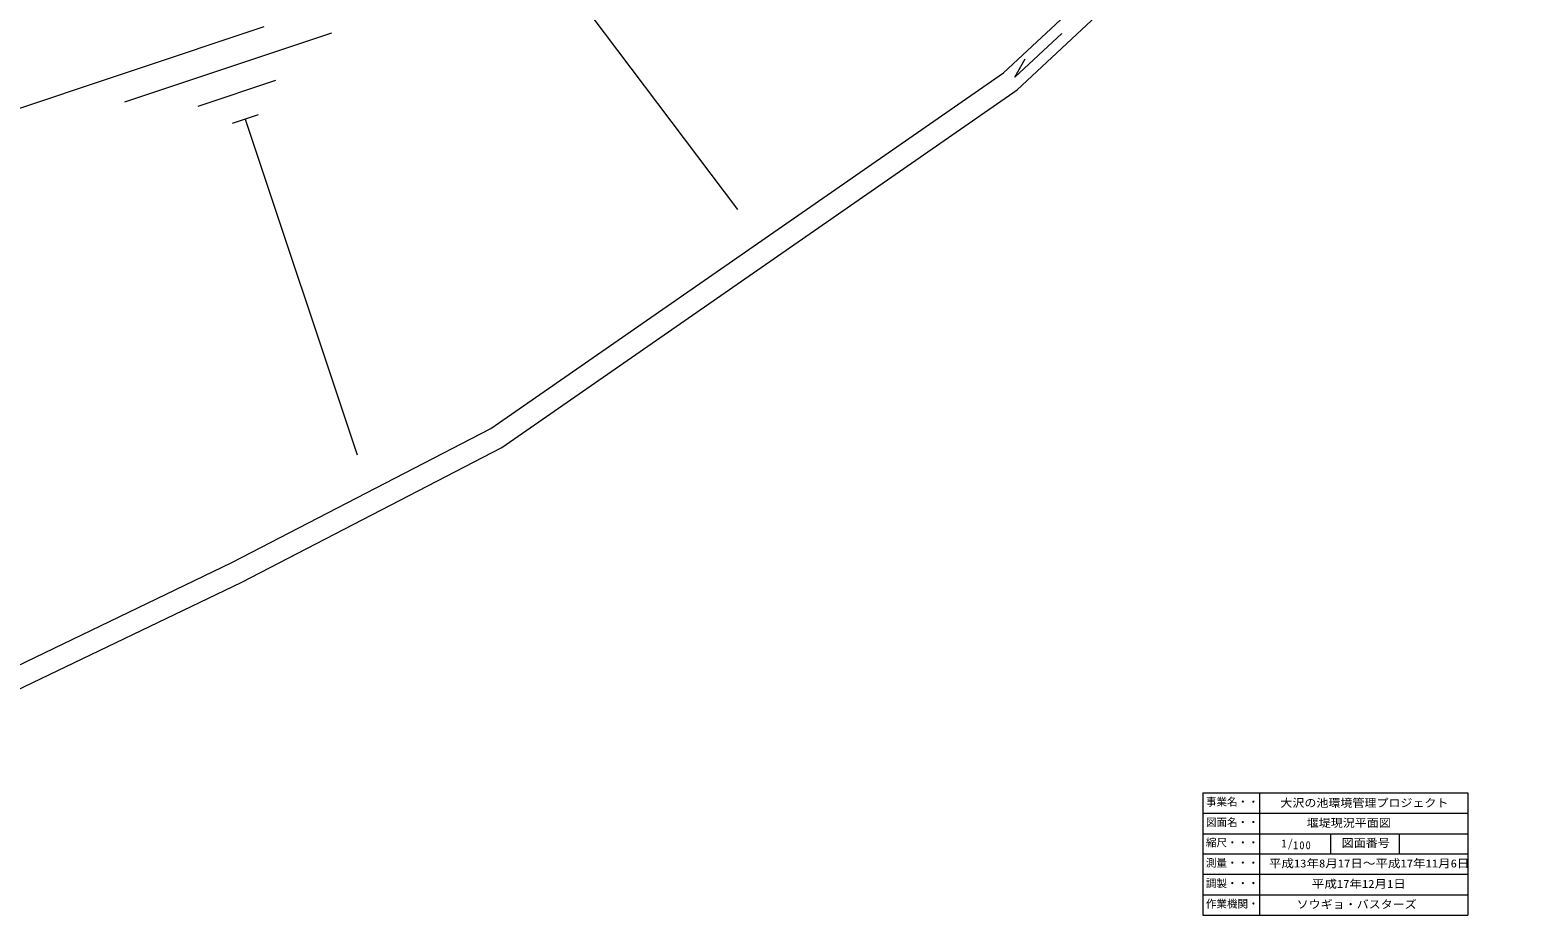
# Model space of a CAD drawing. Units: millimetres, scale not verified. Extents: x -62502 to 84947, y 238 to 108685.
# Drawn here: x 41368 to 82386, y 2956 to 27292 of the extents above; entities that cross this region are included whole.
import ezdxf
from ezdxf.enums import TextEntityAlignment as Align

# ---------------------------------------------------------------- set-up
doc = ezdxf.new("R2010")
doc.units = ezdxf.units.MM
doc.header["$LTSCALE"] = 100
doc.layers.add('0-0通り芯', color=4, linetype='Continuous', lineweight=13)
doc.styles.add('ＭＳ ゴシック', font='')
doc.styles.get('ＭＳ ゴシック').set_extended_font_data('MS Gothic')

msp = doc.modelspace()

# ---------------------------------------------------------------- linework, layer by layer
at = {"layer": '0-0通り芯', "color": 3}
for p, q in [((68132, 26110), (81975.1, 39064)), ((68510.1, 25642), (82385.5, 38626.4)), ((40192.1, 24840), (47812.1, 27380)), ((69732.2, 27196.5), (68445.6, 25992.5)), ((68445.6, 25992.5), (68726.6, 26493.8)), ((54035.1, 16331), (68132, 26110)), ((54345.3, 15816), (68510.1, 25642)), ((46923, 12648), (54035.1, 16331)), ((47191.1, 12111.2), (54345.3, 15816)), ((36890.1, 7822), (46923, 12648)), ((40973.4, 9120.3), (47191.1, 12111.2))]:
    msp.add_line(p, q, dxfattribs=at)
at = {"layer": '0-0通り芯'}
for p, q in [((55415.9, 29524.6), (60822.5, 22352.6)), ((49658.7, 27205), (43966.6, 25307.6)), ((48117.1, 25900.5), (45982.6, 25189)), ((47642.8, 24951.9), (46931.2, 24714.7)), ((47287, 24833.3), (50360.8, 15612)), ((73611.6, 6321.1), (73611.6, 2956.5)), ((73611.6, 6321.1), (80892.8, 6321.1)), ((75163.6, 6321.1), (75163.6, 2956.5)), ((80892.8, 6321.1), (80892.8, 2956.5)), ((73611.6, 5758.6), (80892.8, 5758.6)), ((73611.6, 5196.1), (80892.8, 5196.1)), ((77122, 5196.1), (77122, 4644)), ((79007.4, 5196.1), (79007.4, 4644)), ((73611.6, 4644), (80892.8, 4644)), ((73611.6, 4081.5), (80892.8, 4081.5)), ((73611.6, 3519), (80892.8, 3519)), ((73611.6, 2956.5), (80892.8, 2956.5))]:
    msp.add_line(p, q, dxfattribs=at)

# ---------------------------------------------------------------- texts
at = {"layer": '0-0通り芯', "color": 2, "style": 'ＭＳ ゴシック'}
for s, p in [('事業名・・', (73693.2, 5901)), ('図面名・・', (73693.2, 5338.5)), ('縮尺・・・', (73693.2, 4781.2)), ('測量・・・', (73693.2, 4223.9)), ('調製・・・', (73693.2, 3661.4)), ('作業機関・', (73693.2, 3098.9))]:
    msp.add_text(s, height=212.6, dxfattribs=at).set_placement(p, align=Align.BOTTOM_LEFT)
for s, width, p in [('大沢の池環境管理プロジェクト', 1.1, (75740.3, 5864.4)), ('堰堤現況平面図', 1.1, (76465.1, 5316.6)), ('図面番号', 1.1, (77427.1, 4764.8)), ('平成13年8月17日～平成17年11月6日', 1.15, (75423.4, 4202)), ('平成17年12月1日', 1.15, (76603.9, 3639.5)), ('ソウギョ・バスターズ', 1.1, (76187.3, 3077))]:
    msp.add_text(s, height=219.9, dxfattribs=dict(at, width=width)).set_placement(p, align=Align.BOTTOM_LEFT)
at = {"layer": '0-0通り芯', "color": 2, "char_height": 219.9, "attachment_point": 7, "style": 'ＭＳ ゴシック'}
for s, insert in [('\\T1.21;\\W0.95;1/', (75769.1, 4764.8)), ('\\T1.21;\\W0.95;100', (76088.5, 4764.8))]:
    msp.add_mtext(s, dxfattribs=dict(at, insert=insert))

doc.saveas('drawing.dxf')
